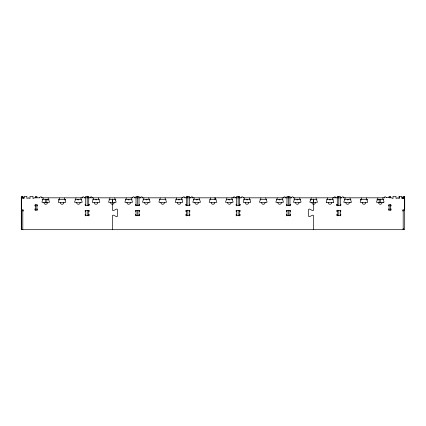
<?xml version="1.0" encoding="UTF-8"?>
<svg xmlns="http://www.w3.org/2000/svg" width="426" height="426" viewBox="0 0 426 426"><rect width="100%" height="100%" fill="white"/><g stroke="black" fill="none" stroke-linecap="round" stroke-linejoin="round"><path stroke-width="0.64" d="M404.7 196.301L404.7 229.694L21.3 229.694L21.3 197.824L24.149 197.834M313.632 229.694L313.632 215.684C312.87 213.485 309.196 218.341 308.429 216.142L308.429 209.603C309.196 207.409 312.854 212.255 313.632 210.066L313.632 202.52M403.193 228.458L403.193 229.694L403.193 209.736M403.193 197.824L403.193 198.521L403.193 196.301L404.7 196.327M404.7 208.985L404.7 197.824L401.851 197.834M311.273 197.968L309.856 202.02L310.219 202.504L317.216 202.409L317.402 202.02L315.985 197.968M333.334 202.52L333.75 202.02L332.328 197.968M350.965 202.52L351.375 202.02L349.959 197.968M361.589 197.968L360.172 202.025L360.534 202.51L367.531 202.409L367.718 202.02L366.301 197.968M383.65 202.52L384.06 202.02L382.644 197.968M43.356 197.968L41.94 202.02L42.126 202.409L49.075 202.515L49.485 202.02L48.069 197.968M59.699 197.968L58.282 202.02L58.468 202.409L65.418 202.515L65.828 202.02L64.411 197.968M76.041 197.968L74.625 202.02L74.811 202.409L81.76 202.515L82.175 202.02L80.754 197.968M93.672 197.968L92.25 202.02L92.437 202.409L99.386 202.515L99.801 202.02L98.385 197.968M110.014 197.968L108.598 202.02L108.784 202.409L115.734 202.515L116.144 202.02L114.727 197.968M126.357 197.968L124.94 202.02L125.127 202.409L132.076 202.515L132.486 202.02L131.07 197.968M143.983 197.968L142.566 202.02L142.753 202.409L149.702 202.515L150.117 202.02L148.695 197.968M160.33 197.968L158.914 202.02L159.095 202.409L166.049 202.515L166.459 202.02L165.043 197.968M176.673 197.968L175.256 202.02L175.443 202.409L182.392 202.515L182.802 202.02L181.385 197.968M194.299 197.968L192.882 202.02L193.069 202.409L200.018 202.515L200.428 202.02L199.011 197.968M210.641 197.968L209.225 202.02L209.411 202.409L216.36 202.515L216.775 202.02L215.359 197.968M226.989 197.968L225.572 202.02L225.759 202.409L232.708 202.515L233.118 202.02L231.701 197.968M244.615 197.968L243.198 202.02L243.384 202.409L250.334 202.515L250.744 202.02L249.327 197.968M260.957 197.968L259.54 202.02L259.727 202.409L266.676 202.515L267.086 202.02L265.67 197.968M277.305 197.968L275.883 202.02L276.069 202.409L283.018 202.515L283.434 202.02L282.017 197.968M294.93 197.968L293.514 202.02L293.7 202.409L300.649 202.515L301.06 202.02L299.643 197.968M327.615 197.968L326.199 202.025L326.614 202.52M345.246 197.968L343.83 202.025L344.011 202.414L350.965 202.515M377.931 197.968L376.515 202.025L376.701 202.414L383.65 202.515M333.372 197.834L333.846 197.488A1.006 1.006 0 0 1 335.741 197.499L335.837 197.659M341.359 197.834L341.833 197.488A1.006 1.006 0 0 1 343.729 197.488L343.825 197.659M383.757 197.818L384.161 197.488A1.006 1.006 0 0 1 386.057 197.488L386.153 197.659M39.469 197.824L39.943 197.488A1.006 1.006 0 0 1 41.839 197.488L42.312 197.824M39.581 197.813L33.963 197.824L33.963 198.335L32.956 198.33L32.956 196.317L30.022 196.317L30.022 198.335L29.016 198.33L29.016 197.824L26.833 198.335L26.843 196.317L24.149 196.317L24.149 198.33L23.142 198.33L23.142 197.824M333.334 202.515L326.614 202.515M81.835 197.824L82.271 197.488A1.006 1.006 0 0 1 84.167 197.488L84.641 197.824M89.822 197.824L90.259 197.488A1.006 1.006 0 0 1 92.154 197.488L92.628 197.824M132.145 197.824L132.587 197.488A1.006 1.006 0 0 1 134.483 197.488L134.957 197.824M140.133 197.824L140.575 197.488A1.006 1.006 0 0 1 142.47 197.488L142.944 197.824M182.461 197.824L182.898 197.488A1.006 1.006 0 0 1 184.799 197.488L185.273 197.824M190.449 197.824L190.885 197.488A1.006 1.006 0 0 1 192.786 197.488L193.26 197.824M232.777 197.824L233.214 197.488A1.006 1.006 0 0 1 235.115 197.488L235.589 197.824M240.765 197.824L241.201 197.488A1.006 1.006 0 0 1 243.102 197.488L243.576 197.824M283.056 197.824L283.53 197.488A1.006 1.006 0 0 1 285.425 197.488L285.899 197.824M291.043 197.824L291.517 197.488A1.006 1.006 0 0 1 293.413 197.488L293.887 197.824M22.807 196.327L21.3 196.301L21.3 229.694M386.089 197.557L392.037 197.824L392.037 198.335L393.044 198.335L393.044 196.317L395.978 196.322L395.978 198.335L396.984 198.335L396.984 197.824L399.167 198.335L399.157 196.317L401.851 196.322L401.851 198.33L402.858 198.33L402.858 197.824M41.482 197.824L82.697 197.824M83.986 197.824L133.013 197.824M134.302 197.824L141.059 197.824M141.794 197.824L183.031 197.824M184.618 197.824L191.37 197.824M192.11 197.824L233.89 197.824M234.63 197.824L241.382 197.824M242.969 197.824L284.206 197.824M284.941 197.824L291.698 197.824M292.987 197.824L342.014 197.824M343.303 197.824L384.518 197.824M42.115 199.336L49.091 199.336M58.729 199.336L65.38 199.336M75.067 199.336L81.76 199.336M92.793 199.336L99.359 199.336M109.045 199.336L115.696 199.336M125.382 199.336L132.071 199.336M143.109 199.336L149.499 199.336M159.361 199.336L166.007 199.336M175.698 199.336L182.387 199.336M193.297 199.336L199.81 199.336M209.656 199.336L215.998 199.336M226.19 199.336L232.702 199.336M243.613 199.336L250.302 199.336M259.993 199.336L266.639 199.336M276.501 199.336L282.891 199.336M293.929 199.336L300.618 199.336M310.304 199.336L316.955 199.336M326.641 199.336L333.207 199.336M344.24 199.336L350.933 199.336M360.62 199.336L367.271 199.336M376.909 199.336L383.885 199.336M47.382 199.837L48.388 199.837L48.388 199.336M58.532 199.837L59.539 199.837M64.571 199.837L65.577 199.837M78.826 199.837L77.82 199.837L77.82 199.336M95.6 199.837L96.606 199.837L96.606 199.336M114.887 199.837L115.893 199.837M129.142 199.837L128.135 199.837L128.135 199.336M145.916 199.837L146.922 199.837L146.922 199.336M179.458 199.837L178.451 199.837L178.451 199.336M196.226 199.837L197.233 199.837L197.233 199.336M229.774 199.837L228.767 199.837L228.767 199.336M246.542 199.837L247.549 199.837L247.549 199.336M280.084 199.837L279.078 199.837L279.078 199.336M296.858 199.837L297.865 199.837L297.865 199.336M310.107 199.837L311.113 199.837M330.4 199.837L329.394 199.837L329.394 199.336M347.174 199.837L348.18 199.837L348.18 199.336M360.423 199.837L361.429 199.837M366.461 199.837L367.468 199.837M378.618 199.837L377.612 199.837L377.612 199.336M85.701 204.368L85.2 204.368L85.2 205.375L89.226 205.375L89.226 204.368L88.72 204.368M136.016 204.368L135.516 204.368L135.516 205.375L139.542 205.375L139.542 204.368L139.036 204.368M186.332 204.368L185.832 204.368L185.832 205.375L189.858 205.375L189.858 204.368L189.352 204.368M236.648 204.368L236.142 204.368L236.142 205.375L240.168 205.375L240.168 204.368L239.668 204.368M286.964 204.368L286.458 204.368L286.458 205.375L290.484 205.375L290.484 204.368L289.984 204.368M337.28 204.374L336.774 204.368L336.774 205.38M340.299 204.368L340.8 204.374L340.8 205.38M85.2 204.533L85.706 204.533M88.72 204.533L89.226 204.533M135.516 204.533L136.016 204.533M139.036 204.533L139.542 204.533M185.832 204.533L186.332 204.533M189.352 204.533L189.858 204.533M236.142 204.533L236.648 204.533M239.668 204.533L240.168 204.533M286.458 204.533L286.964 204.533M289.984 204.533L290.484 204.533M336.774 204.533L337.28 204.533M340.299 204.533L340.8 204.533M336.774 205.375L340.8 205.375M35.39 205.96L34.884 205.96L34.884 204.954L37.403 204.954L37.403 205.96L36.897 205.96M389.103 205.96L388.597 205.96L388.597 204.954L391.116 204.954L391.116 205.96L390.61 205.96M35.39 208.98L34.884 208.98L34.884 209.986L37.403 209.986L37.403 208.98L36.897 208.98M389.103 208.98L388.597 208.98L388.597 209.986L391.116 209.986L391.116 208.98L390.61 208.98M21.3 209.986L23.313 209.991L23.313 210.998L22.807 210.992M404.7 209.986L402.687 209.986L402.687 210.998L403.193 210.998M85.701 211.413L85.2 211.413L85.2 210.407L89.226 210.412L89.226 211.418L88.72 211.418M136.016 211.413L135.516 211.413L135.516 210.407L139.542 210.407L139.542 211.413L139.036 211.413M186.332 211.413L185.832 211.413L185.832 210.407L189.858 210.407L189.858 211.413L189.352 211.413M236.648 211.413L236.142 211.413L236.142 210.407L240.168 210.407L240.168 211.413L239.668 211.413M286.964 211.413L286.458 211.413L286.458 210.407L290.484 210.407L290.484 211.413L289.984 211.413M337.28 211.418L336.774 211.418L336.774 210.412L340.8 210.407L340.8 211.413L340.299 211.413M85.701 214.432L85.2 214.432L85.2 215.439L89.226 215.439L89.226 214.432L88.72 214.432M136.016 214.432L135.516 214.432L135.516 215.439L139.542 215.439L139.542 214.432L139.036 214.432M186.332 214.432L185.832 214.432L185.832 215.439L189.858 215.439L189.858 214.432L189.352 214.432M236.648 214.432L236.142 214.432L236.142 215.439L240.168 215.439L240.168 214.432L239.668 214.432M286.964 214.432L286.458 214.432L286.458 215.439L290.484 215.439L290.484 214.432L289.984 214.432M337.28 214.432L336.774 214.432L336.774 215.439L340.8 215.439L340.8 214.432L340.299 214.432M344.165 197.824L343.825 197.653M336.178 197.824L335.837 197.653M399.167 196.322L399.167 198.335M390.61 197.824L390.61 196.317L389.103 196.317L389.103 197.824M390.61 204.475L390.61 210.471M389.103 204.475L389.103 210.471M380.716 199.208L380.716 202.638M379.209 199.208L379.209 202.638M340.299 205.822L340.299 196.317L337.28 196.317L337.28 205.822M340.299 210.407L340.299 215.891M338.787 196.317L338.787 205.375M338.787 210.407L338.787 215.439M337.28 210.407L337.28 215.891M289.984 205.822L289.984 196.317L286.964 196.317L286.964 205.822M289.984 210.407L289.984 215.891M288.471 196.317L288.471 205.375M288.471 210.407L288.471 215.439M286.964 210.407L286.964 215.891M239.668 205.822L239.668 196.317L236.648 196.317L236.648 205.822M239.668 210.407L239.668 215.891M238.155 196.317L238.155 205.375M238.155 210.407L238.155 215.439M236.648 210.407L236.648 215.891M214.896 197.824L214.896 199.336M189.352 205.822L189.352 196.317L186.332 196.317L186.332 205.822M189.352 210.407L189.352 215.891M187.845 196.317L187.845 205.375M187.845 210.407L187.845 215.439M186.332 210.407L186.332 215.891M139.036 205.822L139.036 196.317L136.016 196.317L136.016 205.822M139.036 210.407L139.036 215.891M137.529 196.317L137.529 205.375M137.529 210.407L137.529 215.439M136.016 210.407L136.016 215.891M112.368 202.52L112.368 210.066C113.146 212.255 116.804 207.409 117.571 209.603L117.571 216.142C116.804 218.325 113.257 213.548 112.373 215.636L112.368 229.694M88.72 205.822L88.72 196.317L85.701 196.317L85.706 205.822M88.72 210.407L88.72 215.891M87.213 196.317L87.213 205.375M87.213 210.407L87.213 215.439M85.701 210.407L85.701 215.891M46.791 199.208L46.791 202.638M45.284 199.208L45.284 202.638M36.897 197.824L36.897 196.317L35.39 196.317L35.39 197.824M36.897 204.469L36.897 210.471M35.39 204.469L35.39 210.471M22.807 196.301L22.807 198.521M22.807 209.736L22.807 229.694M97.788 202.52A1.763 1.763 0 0 1 96.026 204.283A1.763 1.763 0 0 1 94.263 202.52M114.131 202.52A1.763 1.763 0 0 1 112.368 204.283A1.763 1.763 0 0 1 110.611 202.52M47.472 202.52A1.763 1.763 0 0 1 45.71 204.283A1.763 1.763 0 0 1 43.953 202.52M63.815 202.52A1.763 1.763 0 0 1 62.058 204.283A1.763 1.763 0 0 1 60.295 202.52M80.163 202.52A1.763 1.763 0 0 1 78.4 204.283A1.763 1.763 0 0 1 76.637 202.52M130.473 202.52A1.763 1.763 0 0 1 128.716 204.283A1.763 1.763 0 0 1 126.953 202.52M299.047 202.52A1.763 1.763 0 0 1 297.284 204.283A1.763 1.763 0 0 1 295.527 202.52M315.389 202.52A1.763 1.763 0 0 1 313.632 204.283A1.763 1.763 0 0 1 311.869 202.52M148.104 202.52A1.763 1.763 0 0 1 146.342 204.283A1.763 1.763 0 0 1 144.579 202.52M164.447 202.52A1.763 1.763 0 0 1 162.684 204.283A1.763 1.763 0 0 1 160.921 202.52M180.789 202.52A1.763 1.763 0 0 1 179.026 204.283A1.763 1.763 0 0 1 177.269 202.52M198.415 202.52A1.763 1.763 0 0 1 196.658 204.283A1.763 1.763 0 0 1 194.895 202.52M214.763 202.52A1.763 1.763 0 0 1 213 204.283A1.763 1.763 0 0 1 211.237 202.52M231.105 202.52A1.763 1.763 0 0 1 229.342 204.283A1.763 1.763 0 0 1 227.585 202.52M248.731 202.52A1.763 1.763 0 0 1 246.974 204.283A1.763 1.763 0 0 1 245.211 202.52M265.079 202.52A1.763 1.763 0 0 1 263.316 204.283A1.763 1.763 0 0 1 261.553 202.52M281.421 202.52A1.763 1.763 0 0 1 279.658 204.283A1.763 1.763 0 0 1 277.896 202.52M331.737 202.52A1.763 1.763 0 0 1 329.974 204.283A1.763 1.763 0 0 1 328.212 202.52M382.047 202.52A1.763 1.763 0 0 1 380.29 204.283A1.763 1.763 0 0 1 378.528 202.52M365.705 202.52A1.763 1.763 0 0 1 363.942 204.283A1.763 1.763 0 0 1 362.185 202.52M349.363 202.52A1.763 1.763 0 0 1 347.6 204.283A1.763 1.763 0 0 1 345.837 202.52M112.368 199.107L112.368 202.302L112.368 199.107M313.632 199.107L313.632 202.307L313.632 199.107"/></g></svg>
